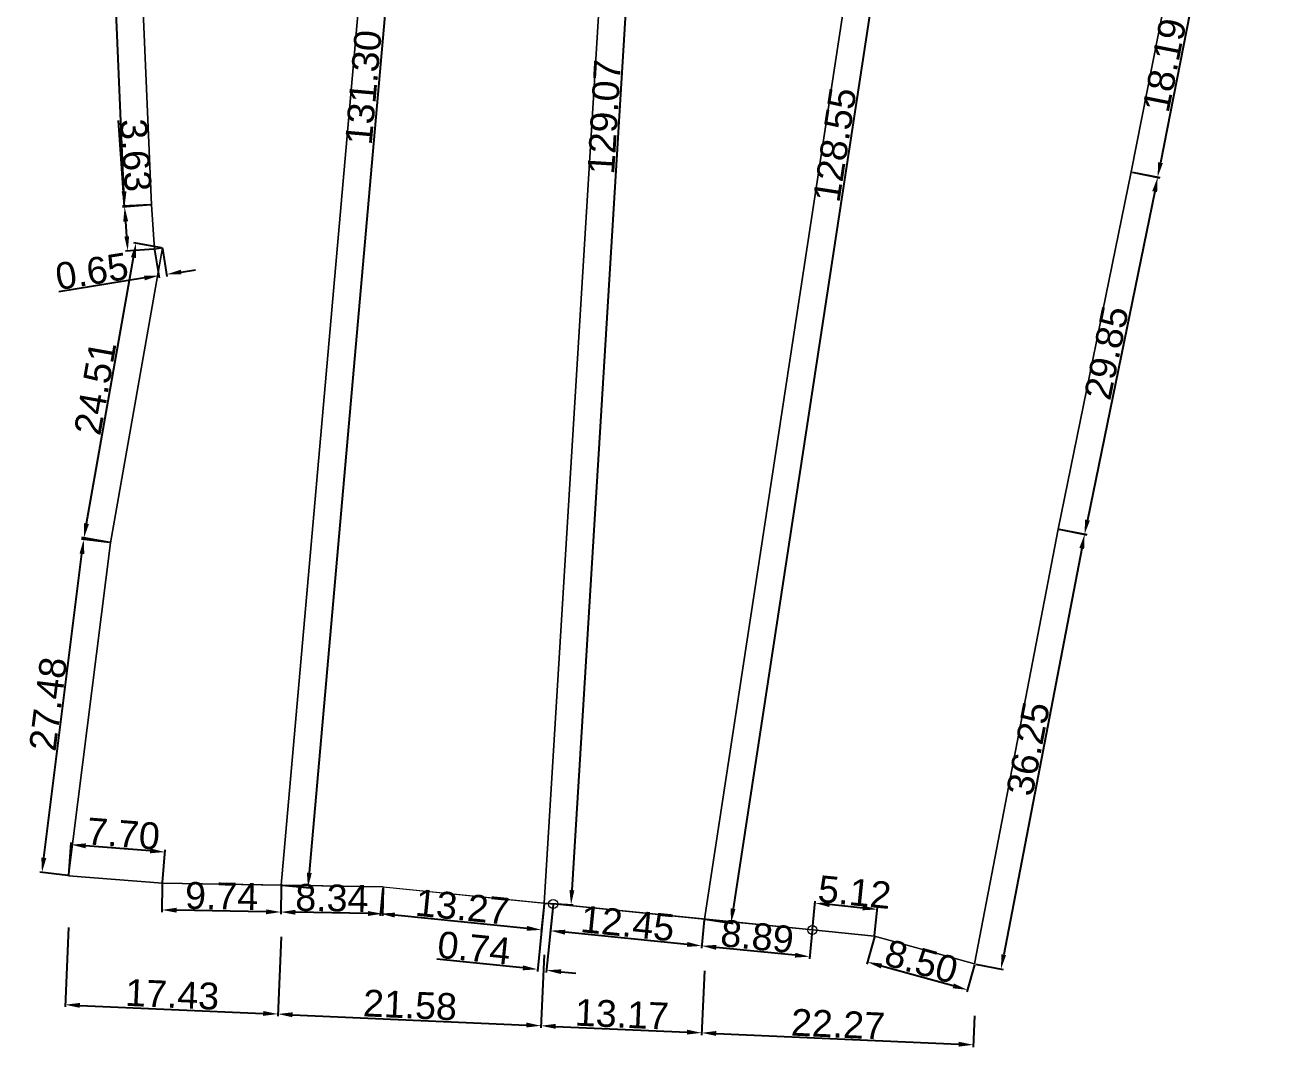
# Model space of a CAD drawing. Header units: metres. Extents: x 7518859 to 7519712, y 4697831 to 4698456.
# Drawn here: x 7519256 to 7519358.4, y 4697853.5 to 4697937.1 of the extents above; entities that cross this region are included whole.
import ezdxf

# ---------------------------------------------------------------- set-up
doc = ezdxf.new("R2010")
doc.units = ezdxf.units.M
doc.header["$PDMODE"] = 32
doc.header["$PDSIZE"] = 0.75
doc.layers.get('Defpoints').update_dxf_attribs({"lineweight": 0})
for name, color, linetype, lineweight in [('Ndarjet', 1, 'Continuous', 0), ('Parc-Kojshi', 251, 'Continuous', 0), ('Parc-Re', 1, 'Continuous', 0), ('Parcela Baze', 7, 'Continuous', 0), ('YourDimensionLayer', 7, 'Continuous', 0)]:
    doc.layers.add(name, color=color, linetype=linetype, lineweight=lineweight)
doc.styles.get("Standard").update_dxf_attribs({"font": 'arial.ttf'})
doc.dimstyles.get("Standard").update_dxf_attribs({"dimtxt": 2.2, "dimasz": 1.2, "dimexe": 0.18, "dimexo": 0.0625, "dimgap": 0.09, "dimtad": 1, "dimzin": 0, "dimdsep": 46, "dimtxsty": 'Standard', "dimcen": 0, "dimadec": 0, "dimazin": 0, "dimtfac": 1, "dimtofl": 0, "dimtmove": 0, "dimatfit": 3, "dimfxl": 1, "dimtolj": 1, "dimtzin": 0, "dimarcsym": 0})

# ---------------------------------------------------------------- blocks, each defined once
blk = doc.blocks.new('*D101')
at = {"layer": 'Defpoints', "color": 0, "transparency": 16777216}
for p in [(7519350.17, 4697942.94), (7519346.65, 4697925.09), (7519348.81, 4697924.67)]:
    blk.add_point(p, dxfattribs=at)
at = {"layer": 'YourDimensionLayer', "color": 0, "lineweight": -2, "transparency": 16777216}
for p, q in [((7519350.23, 4697942.93), (7519352.5, 4697942.48)), ((7519352.09, 4697941.34), (7519349.05, 4697925.85)), ((7519346.72, 4697925.08), (7519348.99, 4697924.63))]:
    blk.add_line(p, q, dxfattribs=at)
at = {"layer": 'YourDimensionLayer', "color": 0, "transparency": 16777216}
for points in [[(7519351.9, 4697941.37), (7519352.29, 4697941.3), (7519352.33, 4697942.51)], [(7519348.85, 4697925.88), (7519349.24, 4697925.81), (7519348.81, 4697924.67)]]:
    blk.add_solid(points, dxfattribs=at)
at = {"layer": 'YourDimensionLayer', "color": 0, "transparency": 16777216, "insert": (7519349.38, 4697933.83), "char_height": 2.2, "attachment_point": 5, "rotation": 78.8661}
blk.add_mtext('\\A1;18.19', dxfattribs=at)
blk = doc.blocks.new('*D102')
at = {"layer": 'Defpoints', "color": 0, "transparency": 16777216}
for p in [(7519346.65, 4697925.09), (7519340.66, 4697895.85), (7519342.82, 4697895.41)]:
    blk.add_point(p, dxfattribs=at)
at = {"layer": 'YourDimensionLayer', "color": 0, "lineweight": -2, "transparency": 16777216}
for p, q in [((7519346.72, 4697925.08), (7519348.99, 4697924.62)), ((7519348.57, 4697923.48), (7519343.06, 4697896.59)), ((7519340.73, 4697895.84), (7519343, 4697895.38))]:
    blk.add_line(p, q, dxfattribs=at)
at = {"layer": 'YourDimensionLayer', "color": 0, "transparency": 16777216}
for points in [[(7519348.37, 4697923.52), (7519348.77, 4697923.44), (7519348.81, 4697924.65)], [(7519342.87, 4697896.63), (7519343.26, 4697896.55), (7519342.82, 4697895.41)]]:
    blk.add_solid(points, dxfattribs=at)
at = {"layer": 'YourDimensionLayer', "color": 0, "transparency": 16777216, "insert": (7519344.63, 4697910.28), "char_height": 2.2, "attachment_point": 5, "rotation": 78.4228}
blk.add_mtext('\\A1;29.85', dxfattribs=at)
blk = doc.blocks.new('*D103')
at = {"layer": 'Defpoints', "color": 0, "transparency": 16777216}
for p in [(7519340.66, 4697895.85), (7519333.81, 4697860.25), (7519335.98, 4697859.84)]:
    blk.add_point(p, dxfattribs=at)
at = {"layer": 'YourDimensionLayer', "color": 0, "lineweight": -2, "transparency": 16777216}
for p, q in [((7519340.73, 4697895.84), (7519343, 4697895.4)), ((7519342.6, 4697894.26), (7519336.2, 4697861.02)), ((7519333.88, 4697860.24), (7519336.15, 4697859.8))]:
    blk.add_line(p, q, dxfattribs=at)
at = {"layer": 'YourDimensionLayer', "color": 0, "transparency": 16777216}
for points in [[(7519342.4, 4697894.3), (7519342.79, 4697894.22), (7519342.83, 4697895.44)], [(7519336.01, 4697861.05), (7519336.4, 4697860.98), (7519335.98, 4697859.84)]]:
    blk.add_solid(points, dxfattribs=at)
at = {"layer": 'YourDimensionLayer', "color": 0, "transparency": 16777216, "insert": (7519338.21, 4697877.87), "char_height": 2.2, "attachment_point": 5, "rotation": 79.1085}
blk.add_mtext('\\A1;36.25', dxfattribs=at)
blk = doc.blocks.new('*D104')
at = {"layer": 'Defpoints', "color": 0, "transparency": 16777216}
for p in [(7519325.62, 4697862.53), (7519325.03, 4697860.41), (7519333.81, 4697860.25)]:
    blk.add_point(p, dxfattribs=at)
at = {"layer": 'YourDimensionLayer', "color": 0, "lineweight": -2, "transparency": 16777216}
for p, q in [((7519325.61, 4697862.47), (7519324.99, 4697860.23)), ((7519332.07, 4697858.45), (7519326.19, 4697860.08)), ((7519333.8, 4697860.19), (7519333.18, 4697857.96))]:
    blk.add_line(p, q, dxfattribs=at)
at = {"layer": 'YourDimensionLayer', "color": 0, "transparency": 16777216}
for points in [[(7519326.24, 4697860.28), (7519326.14, 4697859.89), (7519325.03, 4697860.41)], [(7519332.12, 4697858.65), (7519332.02, 4697858.26), (7519333.23, 4697858.13)]]:
    blk.add_solid(points, dxfattribs=at)
at = {"layer": 'YourDimensionLayer', "color": 0, "transparency": 16777216, "insert": (7519329.46, 4697860.44), "char_height": 2.2, "attachment_point": 5, "rotation": 344.499}
blk.add_mtext('\\A1;8.50', dxfattribs=at)
blk = doc.blocks.new('*D105')
at = {"layer": 'Defpoints', "color": 0, "transparency": 16777216}
for p in [(7519320.75, 4697865.23), (7519320.53, 4697863.04), (7519325.62, 4697862.53)]:
    blk.add_point(p, dxfattribs=at)
at = {"layer": 'YourDimensionLayer', "color": 0, "lineweight": -2, "transparency": 16777216}
for p, q in [((7519320.53, 4697863.1), (7519320.76, 4697865.4)), ((7519324.65, 4697864.83), (7519321.94, 4697865.11)), ((7519325.63, 4697862.59), (7519325.86, 4697864.89))]:
    blk.add_line(p, q, dxfattribs=at)
at = {"layer": 'YourDimensionLayer', "color": 0, "transparency": 16777216}
for points in [[(7519321.96, 4697865.3), (7519321.92, 4697864.91), (7519320.75, 4697865.23)], [(7519324.67, 4697865.03), (7519324.63, 4697864.64), (7519325.84, 4697864.72)]]:
    blk.add_solid(points, dxfattribs=at)
at = {"layer": 'YourDimensionLayer', "color": 0, "transparency": 16777216, "insert": (7519323.99, 4697866.12), "char_height": 2.2, "attachment_point": 5, "rotation": 354.285}
blk.add_mtext('\\A1;5.12', dxfattribs=at)
blk = doc.blocks.new('*D106')
at = {"layer": 'Defpoints', "color": 0, "transparency": 16777216}
for p in [(7519311.68, 4697863.92), (7519320.53, 4697863.04), (7519311.46, 4697861.73)]:
    blk.add_point(p, dxfattribs=at)
at = {"layer": 'YourDimensionLayer', "color": 0, "lineweight": -2, "transparency": 16777216}
for p, q in [((7519311.67, 4697863.86), (7519311.44, 4697861.55)), ((7519320.52, 4697862.97), (7519320.29, 4697860.67)), ((7519319.11, 4697860.97), (7519312.66, 4697861.61))]:
    blk.add_line(p, q, dxfattribs=at)
at = {"layer": 'YourDimensionLayer', "color": 0, "transparency": 16777216}
for points in [[(7519312.68, 4697861.81), (7519312.64, 4697861.41), (7519311.46, 4697861.73)], [(7519319.13, 4697861.16), (7519319.09, 4697860.77), (7519320.31, 4697860.85)]]:
    blk.add_solid(points, dxfattribs=at)
at = {"layer": 'YourDimensionLayer', "color": 0, "transparency": 16777216, "insert": (7519316.01, 4697862.5), "char_height": 2.2, "attachment_point": 5, "rotation": 354.2849}
blk.add_mtext('\\A1;8.89', dxfattribs=at)
blk = doc.blocks.new('*D112')
at = {"layer": 'Defpoints', "color": 0, "transparency": 16777216}
for p in [(7519331.11, 4697990.99), (7519311.68, 4697863.92), (7519313.86, 4697863.59)]:
    blk.add_point(p, dxfattribs=at)
at = {"layer": 'YourDimensionLayer', "color": 0, "lineweight": -2, "transparency": 16777216}
for p, q in [((7519331.17, 4697990.98), (7519333.46, 4697990.63)), ((7519333.1, 4697989.47), (7519314.04, 4697864.77)), ((7519311.74, 4697863.91), (7519314.03, 4697863.56))]:
    blk.add_line(p, q, dxfattribs=at)
at = {"layer": 'YourDimensionLayer', "color": 0, "transparency": 16777216}
for points in [[(7519332.91, 4697989.5), (7519333.3, 4697989.44), (7519333.29, 4697990.66)], [(7519313.84, 4697864.8), (7519314.23, 4697864.74), (7519313.86, 4697863.59)]]:
    blk.add_solid(points, dxfattribs=at)
at = {"layer": 'YourDimensionLayer', "color": 0, "transparency": 16777216, "insert": (7519322.37, 4697927.31), "char_height": 2.2, "attachment_point": 5, "rotation": 81.3064}
blk.add_mtext('\\A1;128.55', dxfattribs=at)
blk = doc.blocks.new('*D113')
at = {"layer": 'Defpoints', "color": 0, "transparency": 16777216}
for p in [(7519299.29, 4697865.16), (7519311.68, 4697863.92), (7519299.07, 4697862.97)]:
    blk.add_point(p, dxfattribs=at)
at = {"layer": 'YourDimensionLayer', "color": 0, "lineweight": -2, "transparency": 16777216}
for p, q in [((7519299.29, 4697865.1), (7519299.06, 4697862.79)), ((7519311.67, 4697863.86), (7519311.44, 4697861.55)), ((7519310.27, 4697861.85), (7519300.27, 4697862.85))]:
    blk.add_line(p, q, dxfattribs=at)
at = {"layer": 'YourDimensionLayer', "color": 0, "transparency": 16777216}
for points in [[(7519300.29, 4697863.05), (7519300.25, 4697862.65), (7519299.07, 4697862.97)], [(7519310.29, 4697862.05), (7519310.25, 4697861.65), (7519311.46, 4697861.73)]]:
    blk.add_solid(points, dxfattribs=at)
at = {"layer": 'YourDimensionLayer', "color": 0, "transparency": 16777216, "insert": (7519305.39, 4697863.56), "char_height": 2.2, "attachment_point": 5, "rotation": 354.2849}
blk.add_mtext('\\A1;12.45', dxfattribs=at)
blk = doc.blocks.new('*D114')
at = {"layer": 'Defpoints', "color": 0, "transparency": 16777216}
for p in [(7519298.56, 4697865.23), (7519299.29, 4697865.16), (7519298.02, 4697859.81)]:
    blk.add_point(p, dxfattribs=at)
at = {"layer": 'YourDimensionLayer', "color": 0, "lineweight": -2, "transparency": 16777216}
for p, q in [((7519298.55, 4697865.17), (7519298, 4697859.63)), ((7519299.29, 4697865.1), (7519298.73, 4697859.55)), ((7519296.82, 4697859.93), (7519289.77, 4697860.63)), ((7519299.94, 4697859.61), (7519301.14, 4697859.5))]:
    blk.add_line(p, q, dxfattribs=at)
at = {"layer": 'YourDimensionLayer', "color": 0, "transparency": 16777216}
for points in [[(7519296.84, 4697860.13), (7519296.8, 4697859.73), (7519298.02, 4697859.81)], [(7519299.96, 4697859.81), (7519299.92, 4697859.42), (7519298.75, 4697859.73)]]:
    blk.add_solid(points, dxfattribs=at)
at = {"layer": 'YourDimensionLayer', "color": 0, "transparency": 16777216, "insert": (7519292.82, 4697861.55), "char_height": 2.2, "attachment_point": 5, "rotation": 354.2841}
blk.add_mtext('\\A1;0.74', dxfattribs=at)
blk = doc.blocks.new('*D119')
at = {"layer": 'Defpoints', "color": 0, "transparency": 16777216}
for p in [(7519306.44, 4697994.06), (7519298.56, 4697865.23), (7519300.76, 4697865.1)]:
    blk.add_point(p, dxfattribs=at)
at = {"layer": 'YourDimensionLayer', "color": 0, "lineweight": -2, "transparency": 16777216}
for p, q in [((7519306.5, 4697994.06), (7519308.82, 4697993.92)), ((7519308.56, 4697992.73), (7519300.83, 4697866.3)), ((7519298.62, 4697865.23), (7519300.94, 4697865.09))]:
    blk.add_line(p, q, dxfattribs=at)
at = {"layer": 'YourDimensionLayer', "color": 0, "transparency": 16777216}
for points in [[(7519308.36, 4697992.74), (7519308.76, 4697992.72), (7519308.64, 4697993.93)], [(7519300.63, 4697866.31), (7519301.03, 4697866.28), (7519300.76, 4697865.1)]]:
    blk.add_solid(points, dxfattribs=at)
at = {"layer": 'YourDimensionLayer', "color": 0, "transparency": 16777216, "insert": (7519303.49, 4697929.59), "char_height": 2.2, "attachment_point": 5, "rotation": 86.4993}
blk.add_mtext('\\A1;129.07', dxfattribs=at)
blk = doc.blocks.new('*D120')
at = {"layer": 'Defpoints', "color": 0, "transparency": 16777216}
for p in [(7519285.36, 4697866.56), (7519298.56, 4697865.23), (7519285.14, 4697864.37)]:
    blk.add_point(p, dxfattribs=at)
at = {"layer": 'YourDimensionLayer', "color": 0, "lineweight": -2, "transparency": 16777216}
for p, q in [((7519285.35, 4697866.49), (7519285.12, 4697864.19)), ((7519298.55, 4697865.17), (7519298.32, 4697862.87)), ((7519297.15, 4697863.16), (7519286.33, 4697864.25))]:
    blk.add_line(p, q, dxfattribs=at)
at = {"layer": 'YourDimensionLayer', "color": 0, "transparency": 16777216}
for points in [[(7519286.35, 4697864.45), (7519286.31, 4697864.05), (7519285.14, 4697864.37)], [(7519297.17, 4697863.36), (7519297.13, 4697862.97), (7519298.34, 4697863.04)]]:
    blk.add_solid(points, dxfattribs=at)
at = {"layer": 'YourDimensionLayer', "color": 0, "transparency": 16777216, "insert": (7519291.86, 4697864.91), "char_height": 2.2, "attachment_point": 5, "rotation": 354.2841}
blk.add_mtext('\\A1;13.27', dxfattribs=at)
blk = doc.blocks.new('*D121')
at = {"layer": 'Defpoints', "color": 0, "transparency": 16777216}
for p in [(7519277.02, 4697866.7), (7519285.36, 4697866.56), (7519276.98, 4697864.5)]:
    blk.add_point(p, dxfattribs=at)
at = {"layer": 'YourDimensionLayer', "color": 0, "lineweight": -2, "transparency": 16777216}
for p, q in [((7519277.02, 4697866.64), (7519276.98, 4697864.32)), ((7519285.36, 4697866.49), (7519285.32, 4697864.18)), ((7519284.12, 4697864.38), (7519278.18, 4697864.48))]:
    blk.add_line(p, q, dxfattribs=at)
at = {"layer": 'YourDimensionLayer', "color": 0, "transparency": 16777216}
for points in [[(7519278.19, 4697864.68), (7519278.18, 4697864.28), (7519276.98, 4697864.5)], [(7519284.12, 4697864.58), (7519284.12, 4697864.18), (7519285.32, 4697864.36)]]:
    blk.add_solid(points, dxfattribs=at)
at = {"layer": 'YourDimensionLayer', "color": 0, "transparency": 16777216, "insert": (7519281.17, 4697865.64), "char_height": 2.2, "attachment_point": 5, "rotation": 359.0077}
blk.add_mtext('\\A1;8.34', dxfattribs=at)
blk = doc.blocks.new('*D125')
at = {"layer": 'Defpoints', "color": 0, "transparency": 16777216}
for p in [(7519288.54, 4697997.5), (7519277.02, 4697866.7), (7519279.21, 4697866.51)]:
    blk.add_point(p, dxfattribs=at)
at = {"layer": 'YourDimensionLayer', "color": 0, "lineweight": -2, "transparency": 16777216}
for p, q in [((7519288.6, 4697997.49), (7519290.91, 4697997.29)), ((7519290.62, 4697996.11), (7519279.32, 4697867.7)), ((7519277.08, 4697866.69), (7519279.39, 4697866.49))]:
    blk.add_line(p, q, dxfattribs=at)
at = {"layer": 'YourDimensionLayer', "color": 0, "transparency": 16777216}
for points in [[(7519290.42, 4697996.13), (7519290.82, 4697996.09), (7519290.73, 4697997.3)], [(7519279.12, 4697867.72), (7519279.52, 4697867.68), (7519279.21, 4697866.51)]]:
    blk.add_solid(points, dxfattribs=at)
at = {"layer": 'YourDimensionLayer', "color": 0, "transparency": 16777216, "insert": (7519283.76, 4697932.01), "char_height": 2.2, "attachment_point": 5, "rotation": 84.9692}
blk.add_mtext('\\A1;131.30', dxfattribs=at)
blk = doc.blocks.new('*D126')
at = {"layer": 'Defpoints', "color": 0, "transparency": 16777216}
for p in [(7519267.29, 4697866.87), (7519277.02, 4697866.7), (7519267.25, 4697864.67)]:
    blk.add_point(p, dxfattribs=at)
at = {"layer": 'YourDimensionLayer', "color": 0, "lineweight": -2, "transparency": 16777216}
for p, q in [((7519267.28, 4697866.81), (7519267.24, 4697864.49)), ((7519277.02, 4697866.64), (7519276.98, 4697864.32)), ((7519275.78, 4697864.52), (7519268.45, 4697864.65))]:
    blk.add_line(p, q, dxfattribs=at)
at = {"layer": 'YourDimensionLayer', "color": 0, "transparency": 16777216}
for points in [[(7519268.45, 4697864.85), (7519268.44, 4697864.45), (7519267.25, 4697864.67)], [(7519275.79, 4697864.72), (7519275.78, 4697864.32), (7519276.98, 4697864.5)]]:
    blk.add_solid(points, dxfattribs=at)
at = {"layer": 'YourDimensionLayer', "color": 0, "transparency": 16777216, "insert": (7519272.14, 4697865.8), "char_height": 2.2, "attachment_point": 5, "rotation": 359.0077}
blk.add_mtext('\\A1;9.74', dxfattribs=at)
blk = doc.blocks.new('*D127')
at = {"layer": 'Defpoints', "color": 0, "transparency": 16777216}
for p in [(7519259.8, 4697870.01), (7519259.61, 4697867.47), (7519267.29, 4697866.87)]:
    blk.add_point(p, dxfattribs=at)
at = {"layer": 'YourDimensionLayer', "color": 0, "lineweight": -2, "transparency": 16777216}
for p, q in [((7519259.61, 4697867.53), (7519259.82, 4697870.19)), ((7519266.29, 4697869.51), (7519261, 4697869.92)), ((7519267.29, 4697866.93), (7519267.5, 4697869.59))]:
    blk.add_line(p, q, dxfattribs=at)
at = {"layer": 'YourDimensionLayer', "color": 0, "transparency": 16777216}
for points in [[(7519261.02, 4697870.12), (7519260.99, 4697869.72), (7519259.8, 4697870.01)], [(7519266.3, 4697869.71), (7519266.27, 4697869.31), (7519267.48, 4697869.41)]]:
    blk.add_solid(points, dxfattribs=at)
at = {"layer": 'YourDimensionLayer', "color": 0, "transparency": 16777216, "insert": (7519264.09, 4697870.9), "char_height": 2.2, "attachment_point": 5, "rotation": 355.5328}
blk.add_mtext('\\A1;7.70', dxfattribs=at)
blk = doc.blocks.new('*D128')
at = {"layer": 'Defpoints', "color": 0, "transparency": 16777216}
for p in [(7519260.84, 4697895.01), (7519263.03, 4697894.74), (7519259.61, 4697867.47)]:
    blk.add_point(p, dxfattribs=at)
at = {"layer": 'YourDimensionLayer', "color": 0, "lineweight": -2, "transparency": 16777216}
for p, q in [((7519262.96, 4697894.75), (7519260.67, 4697895.03)), ((7519257.57, 4697868.93), (7519260.69, 4697893.82)), ((7519259.54, 4697867.48), (7519257.24, 4697867.76))]:
    blk.add_line(p, q, dxfattribs=at)
at = {"layer": 'YourDimensionLayer', "color": 0, "transparency": 16777216}
for points in [[(7519260.5, 4697893.85), (7519260.89, 4697893.8), (7519260.84, 4697895.01)], [(7519257.37, 4697868.96), (7519257.77, 4697868.91), (7519257.42, 4697867.74)]]:
    blk.add_solid(points, dxfattribs=at)
at = {"layer": 'YourDimensionLayer', "color": 0, "transparency": 16777216, "insert": (7519257.93, 4697881.53), "char_height": 2.2, "attachment_point": 5, "rotation": 82.8494}
blk.add_mtext('\\A1;27.48', dxfattribs=at)
blk = doc.blocks.new('*D129')
at = {"layer": 'Defpoints', "color": 0, "transparency": 16777216}
for p in [(7519265.12, 4697919.26), (7519267.28, 4697918.88), (7519263.03, 4697894.74)]:
    blk.add_point(p, dxfattribs=at)
at = {"layer": 'YourDimensionLayer', "color": 0, "lineweight": -2, "transparency": 16777216}
for p, q in [((7519267.22, 4697918.89), (7519264.94, 4697919.29)), ((7519261.07, 4697896.3), (7519264.91, 4697918.08)), ((7519262.97, 4697894.75), (7519260.68, 4697895.15))]:
    blk.add_line(p, q, dxfattribs=at)
at = {"layer": 'YourDimensionLayer', "color": 0, "transparency": 16777216}
for points in [[(7519264.71, 4697918.11), (7519265.11, 4697918.04), (7519265.12, 4697919.26)], [(7519260.87, 4697896.34), (7519261.27, 4697896.27), (7519260.86, 4697895.12)]]:
    blk.add_solid(points, dxfattribs=at)
at = {"layer": 'YourDimensionLayer', "color": 0, "transparency": 16777216, "insert": (7519261.79, 4697907.4), "char_height": 2.2, "attachment_point": 5, "rotation": 79.9962}
blk.add_mtext('\\A1;24.51', dxfattribs=at)
blk = doc.blocks.new('*D130')
at = {"layer": 'Defpoints', "color": 0, "transparency": 16777216}
for p in [(7519267.28, 4697918.88), (7519266.64, 4697918.77), (7519266.99, 4697916.6)]:
    blk.add_point(p, dxfattribs=at)
at = {"layer": 'YourDimensionLayer', "color": 0, "lineweight": -2, "transparency": 16777216}
for p, q in [((7519266.65, 4697918.71), (7519267.02, 4697916.42)), ((7519267.29, 4697918.81), (7519267.66, 4697916.53)), ((7519268.82, 4697916.89), (7519270, 4697917.09)), ((7519265.81, 4697916.41), (7519258.79, 4697915.28))]:
    blk.add_line(p, q, dxfattribs=at)
at = {"layer": 'YourDimensionLayer', "color": 0, "transparency": 16777216}
for points in [[(7519268.79, 4697917.09), (7519268.85, 4697916.7), (7519267.63, 4697916.7)], [(7519265.78, 4697916.61), (7519265.84, 4697916.21), (7519266.99, 4697916.6)]]:
    blk.add_solid(points, dxfattribs=at)
at = {"layer": 'YourDimensionLayer', "color": 0, "transparency": 16777216, "insert": (7519261.51, 4697916.95), "char_height": 2.2, "attachment_point": 5, "rotation": 9.1426}
blk.add_mtext('\\A1;0.65', dxfattribs=at)
blk = doc.blocks.new('*D131')
at = {"layer": 'Defpoints', "color": 0, "transparency": 16777216}
for p in [(7519264.19, 4697922.23), (7519266.38, 4697922.39), (7519266.64, 4697918.77)]:
    blk.add_point(p, dxfattribs=at)
at = {"layer": 'YourDimensionLayer', "color": 0, "lineweight": -2, "transparency": 16777216}
for p, q in [((7519264.19, 4697922.23), (7519263.68, 4697929.31)), ((7519266.32, 4697922.39), (7519264.01, 4697922.22)), ((7519264.36, 4697919.81), (7519264.28, 4697921.04)), ((7519266.58, 4697918.77), (7519264.27, 4697918.6))]:
    blk.add_line(p, q, dxfattribs=at)
at = {"layer": 'YourDimensionLayer', "color": 0, "transparency": 16777216}
for points in [[(7519264.48, 4697921.05), (7519264.08, 4697921.02), (7519264.19, 4697922.23)], [(7519264.56, 4697919.83), (7519264.17, 4697919.8), (7519264.45, 4697918.62)]]:
    blk.add_solid(points, dxfattribs=at)
at = {"layer": 'YourDimensionLayer', "color": 0, "transparency": 16777216, "insert": (7519265.1, 4697926.46), "char_height": 2.2, "attachment_point": 5, "rotation": 274.1104}
blk.add_mtext('\\A1;3.63', dxfattribs=at)
blk = doc.blocks.new('*D132')
at = {"layer": 'Defpoints', "color": 0, "transparency": 16777216}
for p in [(7519262.03, 4697972.4), (7519264.22, 4697972.49), (7519266.38, 4697922.39)]:
    blk.add_point(p, dxfattribs=at)
at = {"layer": 'YourDimensionLayer', "color": 0, "lineweight": -2, "transparency": 16777216}
for p, q in [((7519264.16, 4697972.49), (7519261.85, 4697972.39)), ((7519264.14, 4697923.5), (7519262.08, 4697971.2)), ((7519266.32, 4697922.39), (7519264.01, 4697922.29))]:
    blk.add_line(p, q, dxfattribs=at)
at = {"layer": 'YourDimensionLayer', "color": 0, "transparency": 16777216}
for points in [[(7519262.28, 4697971.21), (7519261.88, 4697971.19), (7519262.03, 4697972.4)], [(7519264.34, 4697923.5), (7519263.94, 4697923.49), (7519264.19, 4697922.3)]]:
    blk.add_solid(points, dxfattribs=at)
at = {"layer": 'YourDimensionLayer', "color": 0, "transparency": 16777216, "insert": (7519264.32, 4697947.4), "char_height": 2.2, "attachment_point": 5, "rotation": 272.4686}
blk.add_mtext('\\A1;50.15', dxfattribs=at)
blk = doc.blocks.new('*D142')
at = {"layer": 'Defpoints', "color": 0, "transparency": 16777216}
for p in [(7519259.61, 4697863.29), (7519277.02, 4697862.52), (7519276.74, 4697856.15)]:
    blk.add_point(p, dxfattribs=at)
at = {"layer": 'Parc-Re', "color": 0, "lineweight": -2, "transparency": 16777216}
for p, q in [((7519259.6, 4697863.23), (7519259.32, 4697856.73)), ((7519277.02, 4697862.46), (7519276.73, 4697855.97)), ((7519260.52, 4697856.86), (7519275.54, 4697856.2))]:
    blk.add_line(p, q, dxfattribs=at)
at = {"layer": 'Parc-Re', "color": 0, "transparency": 16777216}
for points in [[(7519260.53, 4697857.06), (7519260.51, 4697856.66), (7519259.32, 4697856.91)], [(7519275.55, 4697856.4), (7519275.53, 4697856), (7519276.74, 4697856.15)]]:
    blk.add_solid(points, dxfattribs=at)
at = {"layer": 'Parc-Re', "color": 0, "transparency": 16777216, "insert": (7519268.09, 4697857.74), "char_height": 2.2, "attachment_point": 5, "rotation": 357.4729}
blk.add_mtext('\\A1;17.43', dxfattribs=at)
blk = doc.blocks.new('*D143')
at = {"layer": 'Defpoints', "color": 0, "transparency": 16777216}
for p in [(7519277.02, 4697862.52), (7519298.56, 4697861.06), (7519298.3, 4697855.19)]:
    blk.add_point(p, dxfattribs=at)
at = {"layer": 'Parc-Re', "color": 0, "lineweight": -2, "transparency": 16777216}
for p, q in [((7519277.02, 4697862.46), (7519276.73, 4697855.97)), ((7519298.56, 4697860.99), (7519298.29, 4697855.01)), ((7519277.94, 4697856.09), (7519297.1, 4697855.25))]:
    blk.add_line(p, q, dxfattribs=at)
at = {"layer": 'Parc-Re', "color": 0, "transparency": 16777216}
for points in [[(7519277.95, 4697856.29), (7519277.93, 4697855.89), (7519276.74, 4697856.15)], [(7519297.11, 4697855.45), (7519297.09, 4697855.05), (7519298.3, 4697855.19)]]:
    blk.add_solid(points, dxfattribs=at)
at = {"layer": 'Parc-Re', "color": 0, "transparency": 16777216, "insert": (7519287.57, 4697856.88), "char_height": 2.2, "attachment_point": 5, "rotation": 357.4729}
blk.add_mtext('\\A1;21.58', dxfattribs=at)
blk = doc.blocks.new('*D144')
at = {"layer": 'Defpoints', "color": 0, "transparency": 16777216}
for p in [(7519298.56, 4697861.06), (7519311.68, 4697859.74), (7519311.45, 4697854.61)]:
    blk.add_point(p, dxfattribs=at)
at = {"layer": 'Parc-Re', "color": 0, "lineweight": -2, "transparency": 16777216}
for p, q in [((7519298.56, 4697860.99), (7519298.29, 4697855.01)), ((7519311.68, 4697859.68), (7519311.45, 4697854.43)), ((7519299.5, 4697855.14), (7519310.26, 4697854.67))]:
    blk.add_line(p, q, dxfattribs=at)
at = {"layer": 'Parc-Re', "color": 0, "transparency": 16777216}
for points in [[(7519299.51, 4697855.34), (7519299.49, 4697854.94), (7519298.3, 4697855.19)], [(7519310.26, 4697854.87), (7519310.25, 4697854.47), (7519311.45, 4697854.61)]]:
    blk.add_solid(points, dxfattribs=at)
at = {"layer": 'Parc-Re', "color": 0, "transparency": 16777216, "insert": (7519304.93, 4697856.12), "char_height": 2.2, "attachment_point": 5, "rotation": 357.4729}
blk.add_mtext('\\A1;13.17', dxfattribs=at)
blk = doc.blocks.new('*D145')
at = {"layer": 'Defpoints', "color": 0, "transparency": 16777216}
for p in [(7519311.68, 4697859.74), (7519333.81, 4697856.07), (7519333.71, 4697853.63)]:
    blk.add_point(p, dxfattribs=at)
at = {"layer": 'Parc-Re', "color": 0, "lineweight": -2, "transparency": 16777216}
for p, q in [((7519311.68, 4697859.68), (7519311.45, 4697854.43)), ((7519333.81, 4697856.01), (7519333.7, 4697853.45)), ((7519312.65, 4697854.56), (7519332.51, 4697853.68))]:
    blk.add_line(p, q, dxfattribs=at)
at = {"layer": 'Parc-Re', "color": 0, "transparency": 16777216}
for points in [[(7519312.66, 4697854.76), (7519312.64, 4697854.36), (7519311.45, 4697854.61)], [(7519332.52, 4697853.88), (7519332.5, 4697853.48), (7519333.71, 4697853.63)]]:
    blk.add_solid(points, dxfattribs=at)
at = {"layer": 'Parc-Re', "color": 0, "transparency": 16777216, "insert": (7519322.63, 4697855.32), "char_height": 2.2, "attachment_point": 5, "rotation": 357.4729}
blk.add_mtext('\\A1;22.27', dxfattribs=at)

msp = doc.modelspace()

# ---------------------------------------------------------------- linework, layer by layer
at = {"layer": 'Ndarjet', "flags": 128}
msp.add_lwpolyline([(7519288.535, 4697997.496), (7519277.021, 4697866.7)], dxfattribs=at)
at = {"layer": 'Parc-Kojshi'}
msp.add_lwpolyline([(7519350.167, 4697942.938), (7519354.205, 4697963.453), (7519358.425, 4697983.203), (7519354.581, 4697985.679), (7519341.691, 4697990.749), (7519331.111, 4697990.989), (7519315.223, 4697992.831), (7519310.141, 4697993.42), (7519292.201, 4697996.541), (7519288.535, 4697997.496), (7519277.021, 4697866.7), (7519285.357, 4697866.555), (7519299.294, 4697865.16), (7519320.527, 4697863.035), (7519325.623, 4697862.525), (7519333.815, 4697860.253), (7519340.665, 4697895.853), (7519346.655, 4697925.093)], close=True, dxfattribs=at)
for points in [[(7519331.111, 4697990.989), (7519341.691, 4697990.749), (7519354.581, 4697985.679), (7519358.425, 4697983.203), (7519354.205, 4697963.453), (7519350.167, 4697942.938), (7519346.655, 4697925.093), (7519340.665, 4697895.853), (7519333.815, 4697860.253), (7519325.623, 4697862.525), (7519320.527, 4697863.035)], [(7519320.527, 4697863.035), (7519299.294, 4697865.16)]]:
    msp.add_lwpolyline(points, dxfattribs=at)
msp.add_point((7519299.294, 4697865.16), dxfattribs=at)
at = {"layer": 'Parc-Re', "flags": 128}
for points in [[(7519288.535, 4697997.496), (7519288.535, 4697997.496), (7519283.349, 4697998.846), (7519262.155, 4698004.933), (7519263.695, 4697987.893), (7519264.225, 4697972.493), (7519266.385, 4697922.391), (7519266.645, 4697918.773), (7519267.285, 4697918.876), (7519263.027, 4697894.737), (7519259.606, 4697867.468), (7519267.286, 4697866.868), (7519277.021, 4697866.7)], [(7519306.441, 4697994.064), (7519292.201, 4697996.541), (7519288.535, 4697997.496), (7519277.021, 4697866.7), (7519285.357, 4697866.555), (7519298.56, 4697865.234)], [(7519331.111, 4697990.989), (7519315.223, 4697992.831), (7519310.141, 4697993.42), (7519306.441, 4697994.064), (7519298.56, 4697865.234), (7519299.294, 4697865.16), (7519311.681, 4697863.921)], [(7519354.205, 4697963.453), (7519358.425, 4697983.203), (7519354.581, 4697985.679), (7519341.691, 4697990.749), (7519331.111, 4697990.989), (7519311.681, 4697863.921), (7519320.527, 4697863.035), (7519325.623, 4697862.525), (7519333.815, 4697860.253), (7519340.665, 4697895.853), (7519346.655, 4697925.093), (7519350.167, 4697942.938)]]:
    msp.add_lwpolyline(points, close=True, dxfattribs=at)
for points in [[(7519306.441, 4697994.064), (7519298.56, 4697865.234)], [(7519331.111, 4697990.989), (7519311.681, 4697863.921)]]:
    msp.add_lwpolyline(points, dxfattribs=at)
at = {"layer": 'Parc-Re'}
msp.add_point((7519320.527, 4697863.035), dxfattribs=at)
at = {"layer": 'Parcela Baze'}
for points in [[(7519267.285, 4697918.876), (7519266.645, 4697918.773), (7519266.385, 4697922.391), (7519264.225, 4697972.493), (7519263.695, 4697987.893), (7519262.155, 4698004.933), (7519283.349, 4697998.846)], [(7519285.357, 4697866.555), (7519267.286, 4697866.868), (7519259.606, 4697867.468), (7519263.027, 4697894.737), (7519267.285, 4697918.876)]]:
    msp.add_lwpolyline(points, dxfattribs=at)
msp.add_lwpolyline([(7519285.357, 4697866.555), (7519285.357, 4697866.555)], close=True, dxfattribs=at)

# ---------------------------------------------------------------- dimensions: what is measured, and where the dimension line sits
at = {"layer": 'Parc-Re'}
dim = msp.add_aligned_dim(p1=(7519259.606, 4697863.29), p2=(7519277.021, 4697862.521), distance=-6.382, dimstyle='Standard', dxfattribs=at)
dim.commit()
dim.dimension.update_dxf_attribs({"geometry": '*D142', "text_midpoint": (7519268.086, 4697857.743)})
for base, p1, p2, picture, middle in [((7519298.301, 4697855.194), (7519277.021, 4697862.521), (7519298.56, 4697861.055), '*D143', (7519287.574, 4697856.882)), ((7519311.455, 4697854.613), (7519298.56, 4697861.055), (7519311.681, 4697859.742), '*D144', (7519304.931, 4697856.117)), ((7519333.707, 4697853.631), (7519311.681, 4697859.742), (7519333.815, 4697856.075), '*D145', (7519322.634, 4697855.316))]:
    dim = msp.add_linear_dim(base=base, p1=p1, p2=p2, angle=177.47288, dimstyle='Standard', override={"dimtmove": 1}, dxfattribs=at)
    dim.commit()
    dim.dimension.update_dxf_attribs({"geometry": picture, "text_midpoint": middle})
at = {"layer": 'YourDimensionLayer'}
for p1, p2, picture, middle in [((7519288.535, 4697997.496), (7519277.021, 4697866.7), '*D125', (7519283.76, 4697932.011)), ((7519306.441, 4697994.064), (7519298.56, 4697865.234), '*D119', (7519303.485, 4697929.589)), ((7519331.111, 4697990.9893), (7519311.6811, 4697863.9205), '*D112', (7519322.3714, 4697927.3058)), ((7519266.385, 4697922.391), (7519264.225, 4697972.493), '*D132', (7519264.319, 4697947.4)), ((7519350.167, 4697942.938), (7519346.655, 4697925.093), '*D101', (7519349.379, 4697933.825)), ((7519266.645, 4697918.773), (7519266.385, 4697922.391), '*D131', (7519265.104, 4697926.456)), ((7519346.655, 4697925.093), (7519340.665, 4697895.853), '*D102', (7519344.627, 4697910.275)), ((7519267.285, 4697918.876), (7519266.645, 4697918.773), '*D130', (7519261.514, 4697916.948)), ((7519263.027, 4697894.737), (7519267.285, 4697918.876), '*D129', (7519261.795, 4697907.4)), ((7519340.665, 4697895.853), (7519333.815, 4697860.253), '*D103', (7519338.208, 4697877.867)), ((7519259.606, 4697867.468), (7519263.027, 4697894.737), '*D128', (7519257.93, 4697881.528)), ((7519277.021, 4697866.7), (7519267.286, 4697866.868), '*D126', (7519272.136, 4697865.797)), ((7519285.357, 4697866.555), (7519277.021, 4697866.7), '*D121', (7519281.172, 4697865.642)), ((7519298.56, 4697865.234), (7519285.357, 4697866.555), '*D120', (7519291.86, 4697864.913)), ((7519311.681, 4697863.921), (7519299.294, 4697865.16), '*D113', (7519305.389, 4697863.559)), ((7519320.527, 4697863.035), (7519311.681, 4697863.921), '*D106', (7519316.006, 4697862.496)), ((7519333.815, 4697860.253), (7519325.623, 4697862.525), '*D104', (7519329.455, 4697860.438))]:
    dim = msp.add_aligned_dim(p1=p1, p2=p2, distance=2.2, dimstyle='Standard', dxfattribs=at)
    dim.commit()
    dim.dimension.update_dxf_attribs({"geometry": picture, "text_midpoint": middle})
for base, p1, p2, angle, picture, middle in [((7519259.805, 4697870.013), (7519267.286, 4697866.868), (7519259.606, 4697867.468), 175.53284, '*D127', (7519263.992, 4697869.686)), ((7519320.746, 4697865.225), (7519325.623, 4697862.525), (7519320.527, 4697863.035), 174.28495, '*D105', (7519323.87, 4697864.913)), ((7519298.017, 4697859.808), (7519299.294, 4697865.16), (7519298.56, 4697865.234), 174.28412, '*D114', (7519292.7, 4697860.34))]:
    dim = msp.add_linear_dim(base=base, p1=p1, p2=p2, angle=angle, dimstyle='Standard', dxfattribs=at)
    dim.commit()
    dim.dimension.update_dxf_attribs({"geometry": picture, "text_midpoint": middle, "dimtype": 161})

doc.saveas('drawing.dxf')
